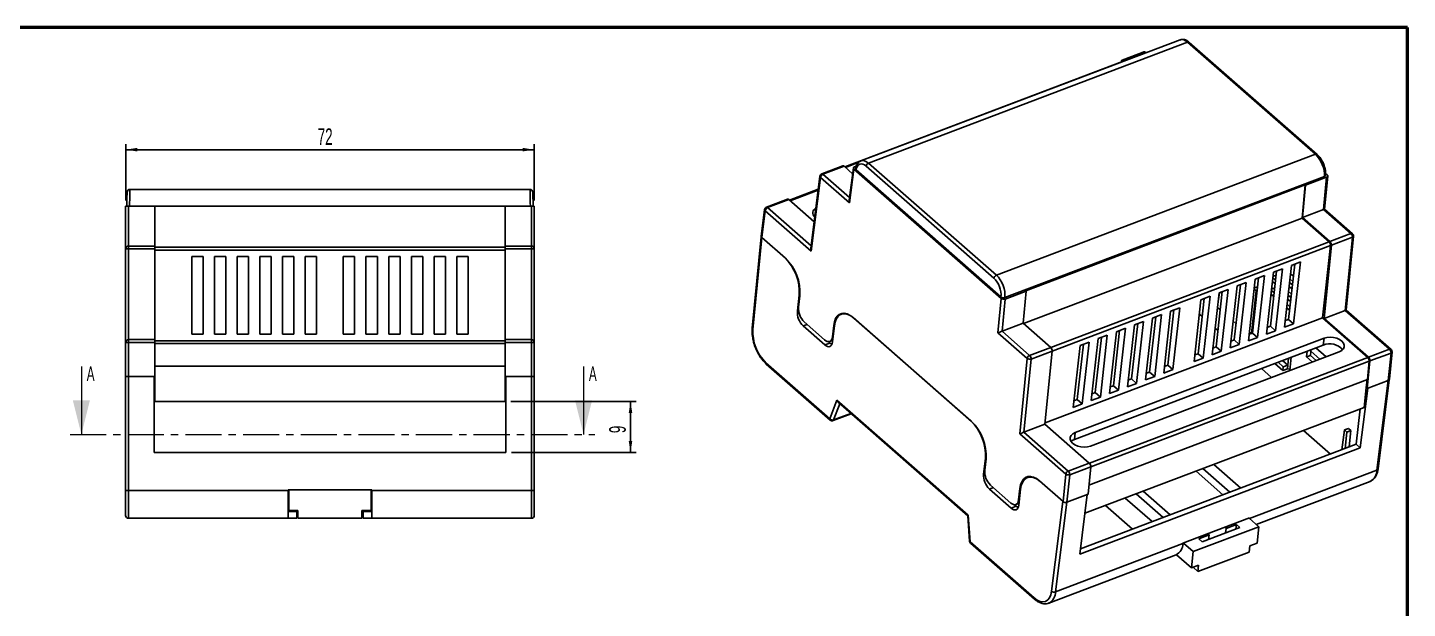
# Model space of a CAD drawing. Header units: millimetres. Extents: x 20 to 416, y 0 to 289.
# Drawn here: x 173.4 to 416.5, y 186.6 to 289 of the extents above; entities that cross this region are included whole.
import ezdxf

# ---------------------------------------------------------------- set-up
doc = ezdxf.new("R2010")
doc.units = ezdxf.units.MM
doc.linetypes.add('CENTER', pattern=[10.16, 6.35, -1.27, 1.27, -1.27])
doc.layers.add('5', color=5, linetype='Continuous')
doc.layers.add('RAHMEN_DICK', color=7, linetype='Continuous', lineweight=50)
doc.layers.add('SLD-0', color=7, linetype='Continuous', lineweight=50)
doc.styles.add('SLDTEXTSTYLE0', font='TXT', dxfattribs={"width": 0.605})
doc.dimstyles.new('SLDDIMSTYLE0', dxfattribs={"dimtxt": 2.825151, "dimasz": 2.054655, "dimexe": 0, "dimexo": 0.0625, "dimgap": 0.706288, "dimtad": 1, "dimrnd": 1e-09, "dimzin": 12, "dimdsep": 46, "dimtxsty": 'SLDTEXTSTYLE0', "dimsah": 1, "dimcen": 0.09, "dimadec": 0, "dimazin": 3, "dimtfac": 1, "dimtofl": 0, "dimtmove": 0, "dimatfit": 3, "dimfxl": 1, "dimfrac": 2, "dimtolj": 1, "dimtzin": 12, "dimarcsym": 0})

# ---------------------------------------------------------------- blocks, each defined once
blk = doc.blocks.new('_D_6')
at = {"layer": '5'}
for p, q in [((190.65, 258.52), (190.65, 268.47)), ((190.65, 267.47), (262.65, 267.47)), ((262.65, 258.52), (262.65, 268.47))]:
    blk.add_line(p, q, dxfattribs=at)
for points in [[(190.65, 267.47), (192.7, 267.16), (192.7, 267.79)], [(262.65, 267.47), (260.59, 267.79), (260.59, 267.16)]]:
    blk.add_solid(points, dxfattribs=at)
at = {"layer": '5', "insert": (224.49, 271.23), "char_height": 2.91, "attachment_point": 1, "style": 'SLDTEXTSTYLE0'}
blk.add_mtext('72', dxfattribs=at)
blk = doc.blocks.new('_D_7')
at = {"layer": '5'}
for p, q in [((258.5, 223.07), (280.61, 223.07)), ((279.61, 223.07), (279.61, 214.07)), ((258.65, 214.07), (280.61, 214.07))]:
    blk.add_line(p, q, dxfattribs=at)
for points in [[(279.61, 223.07), (279.29, 221.02), (279.92, 221.02)], [(279.61, 214.07), (279.92, 216.13), (279.29, 216.13)]]:
    blk.add_solid(points, dxfattribs=at)
at = {"layer": '5', "insert": (275.86, 217.49), "char_height": 2.91, "attachment_point": 1, "rotation": 90, "style": 'SLDTEXTSTYLE0'}
blk.add_mtext('9', dxfattribs=at)

msp = doc.modelspace()

# ---------------------------------------------------------------- linework, layer by layer
at = {"color": 7, "linetype": 'Continuous', "lineweight": 25}
for p, q in [((376.455, 286.838), (320.207, 265.512)), ((321.553, 265.102), (377.771, 286.417)), ((369.922, 284.679), (366.214, 283.273)), ((370.144, 284.61), (366.436, 283.204)), ((370.456, 284.564), (370.429, 284.587)), ((400.309, 266.652), (377.771, 286.417)), ((400.594, 266.629), (378.056, 286.395)), ((366.319, 283.006), (317.351, 264.44)), ((366.094, 283.074), (366.073, 282.913)), ((366.567, 283.089), (366.436, 283.204)), ((321.553, 265.102), (344.09, 245.337)), ((344.09, 245.337), (400.309, 266.652)), ((312.98, 262.805), (311.368, 250.065)), ((313.077, 262.591), (311.433, 249.596)), ((318.211, 258.089), (313.077, 262.591)), ((317.007, 264.616), (313.299, 263.21)), ((317.229, 264.547), (313.52, 263.141)), ((318.741, 263.22), (317.229, 264.547)), ((318.872, 264.241), (318.146, 258.557)), ((318.97, 264.031), (318.211, 258.089)), ((318.97, 264.031), (344.944, 241.251)), ((319.374, 264.559), (319.07, 264.444)), ((319.252, 264.11), (319.251, 264.103)), ((319.349, 263.895), (319.348, 263.889)), ((344.869, 241.508), (319.348, 263.889)), ((343.648, 244.798), (321.111, 264.563)), ((345.566, 241.399), (401.887, 262.753)), ((345.566, 241.397), (401.886, 262.751)), ((398.557, 261.203), (402.265, 262.609)), ((401.715, 256.921), (402.265, 262.609)), ((401.886, 262.751), (401.887, 262.753)), ((401.9, 256.986), (402.464, 262.818)), ((402.086, 262.964), (402.086, 262.972)), ((402.094, 263.26), (402.366, 263.022)), ((191.4, 260.474), (261.892, 260.474)), ((312.687, 260.494), (307.592, 258.562)), ((349.29, 242.599), (398.497, 261.256)), ((397.931, 255.407), (398.497, 261.256)), ((398.007, 255.515), (398.557, 261.203)), ((398.557, 261.203), (398.497, 261.256)), ((307.26, 258.728), (303.551, 257.322)), ((307.482, 258.659), (303.773, 257.253)), ((311.959, 254.732), (307.482, 258.659)), ((190.646, 257.524), (191.146, 257.524)), ((190.646, 249.972), (190.646, 257.524)), ((190.836, 257.524), (190.836, 257.531)), ((191.146, 257.524), (191.146, 250.472)), ((195.796, 257.524), (191.146, 257.524)), ((191.336, 257.527), (191.336, 257.524)), ((191.336, 257.527), (261.956, 257.527)), ((195.796, 250.472), (195.796, 257.524)), ((195.796, 257.524), (257.496, 257.524)), ((257.496, 257.524), (262.146, 257.524)), ((257.496, 250.472), (257.496, 257.524)), ((261.956, 257.524), (261.956, 257.527)), ((262.146, 250.472), (262.146, 257.524)), ((262.146, 257.524), (262.646, 257.524)), ((262.456, 257.531), (262.456, 257.524)), ((262.646, 257.524), (262.646, 249.972)), ((303.233, 256.917), (302.64, 252.182)), ((303.33, 256.703), (302.737, 251.973)), ((311.433, 249.596), (303.33, 256.703)), ((348.863, 236.803), (397.931, 255.407)), ((402.708, 251.217), (397.931, 255.407)), ((398.007, 255.515), (401.715, 256.921)), ((402.848, 251.269), (398.007, 255.515)), ((406.557, 252.675), (401.715, 256.921)), ((406.842, 252.653), (401.9, 256.987)), ((191.146, 249.981), (191.146, 250.472)), ((191.146, 250.472), (195.796, 250.472)), ((195.796, 250.472), (195.796, 249.981)), ((257.496, 250.472), (262.146, 250.472)), ((257.496, 249.981), (257.496, 250.472)), ((262.146, 250.472), (262.146, 249.981)), ((302.646, 252.107), (301.069, 235.982)), ((302.75, 251.962), (301.168, 235.782)), ((306.904, 248.319), (302.737, 251.973)), ((302.75, 251.962), (306.782, 248.426)), ((401.533, 237.812), (402.961, 250.561)), ((401.841, 237.716), (403.103, 250.616)), ((402.848, 251.269), (406.557, 252.675)), ((406.811, 252.022), (403.103, 250.616)), ((405.55, 239.122), (406.811, 252.022)), ((405.735, 239.187), (407.01, 252.228)), ((190.646, 233.472), (190.646, 249.972)), ((191.146, 249.981), (191.146, 233.972)), ((195.796, 249.981), (191.146, 249.981)), ((195.796, 250.272), (257.496, 250.272)), ((195.796, 233.972), (195.796, 249.981)), ((195.796, 249.775), (257.496, 249.775)), ((204.296, 248.622), (202.296, 248.622)), ((202.296, 248.622), (202.296, 234.922)), ((204.296, 234.922), (204.296, 248.622)), ((208.296, 248.622), (206.296, 248.622)), ((206.296, 248.622), (206.296, 234.922)), ((208.296, 234.922), (208.296, 248.622)), ((212.296, 248.622), (210.296, 248.622)), ((210.296, 248.622), (210.296, 234.922)), ((212.296, 234.922), (212.296, 248.622)), ((216.296, 248.622), (214.296, 248.622)), ((214.296, 248.622), (214.296, 234.922)), ((216.296, 234.922), (216.296, 248.622)), ((220.296, 248.622), (218.296, 248.622)), ((218.296, 248.622), (218.296, 234.922)), ((220.296, 234.922), (220.296, 248.622)), ((224.296, 248.622), (222.296, 248.622)), ((222.296, 248.622), (222.296, 234.922)), ((224.296, 234.922), (224.296, 248.622)), ((230.996, 248.622), (228.996, 248.622)), ((228.996, 248.622), (228.996, 234.922)), ((230.996, 234.922), (230.996, 248.622)), ((234.996, 248.622), (232.996, 248.622)), ((232.996, 248.622), (232.996, 234.922)), ((234.996, 234.922), (234.996, 248.622)), ((238.996, 248.622), (236.996, 248.622)), ((236.996, 248.622), (236.996, 234.922)), ((238.996, 234.922), (238.996, 248.622)), ((242.996, 248.622), (240.996, 248.622)), ((240.996, 248.622), (240.996, 234.922)), ((242.996, 234.922), (242.996, 248.622)), ((246.996, 248.622), (244.996, 248.622)), ((244.996, 248.622), (244.996, 234.922)), ((246.996, 234.922), (246.996, 248.622)), ((248.996, 248.622), (248.996, 234.922)), ((250.996, 248.622), (248.996, 248.622)), ((250.996, 234.922), (250.996, 248.622)), ((262.146, 249.981), (257.496, 249.981)), ((257.496, 233.972), (257.496, 249.981)), ((262.146, 233.972), (262.146, 249.981)), ((262.646, 249.972), (262.646, 233.472)), ((392.889, 245.863), (391.667, 234.948)), ((392.366, 236.338), (393.457, 246.078)), ((394.484, 246.467), (392.889, 245.863)), ((393.262, 235.552), (394.484, 246.467)), ((393.453, 246.05), (393.433, 246.069)), ((396.079, 247.072), (394.857, 236.157)), ((395.556, 237.547), (396.647, 247.287)), ((395.913, 245.595), (396.408, 245.161)), ((397.674, 247.677), (396.079, 247.072)), ((396.452, 236.762), (397.674, 247.677)), ((386.509, 243.444), (385.286, 232.529)), ((385.986, 233.919), (387.076, 243.659)), ((388.104, 244.048), (386.509, 243.444)), ((386.881, 233.133), (388.104, 244.048)), ((389.699, 244.653), (388.477, 233.738)), ((389.176, 235.128), (390.266, 244.868)), ((389.519, 243.045), (390.086, 243.26)), ((391.294, 245.258), (389.699, 244.653)), ((390.072, 234.343), (391.294, 245.258)), ((393.204, 243.82), (392.709, 244.254)), ((392.78, 244.891), (393.275, 244.457)), ((393.373, 245.331), (392.805, 245.116)), ((395.664, 243.364), (396.159, 242.93)), ((396.235, 243.611), (395.74, 244.045)), ((395.811, 244.683), (396.306, 244.248)), ((309.319, 241.826), (309.007, 239.038)), ((309.218, 239.727), (309.441, 241.719)), ((344.355, 235.16), (344.944, 241.251)), ((344.869, 241.508), (344.869, 241.513)), ((345.642, 241.14), (345.092, 235.452)), ((345.566, 241.399), (345.566, 241.397)), ((349.35, 242.546), (345.642, 241.14)), ((348.8, 236.858), (349.35, 242.546)), ((349.35, 242.546), (349.29, 242.599)), ((380.128, 241.024), (378.906, 230.11)), ((379.606, 231.5), (380.696, 241.24)), ((381.723, 241.629), (380.128, 241.024)), ((380.501, 230.714), (381.723, 241.629)), ((383.318, 242.234), (382.096, 231.319)), ((382.796, 232.709), (383.886, 242.449)), ((383.185, 241.041), (383.229, 241.058)), ((383.362, 242.251), (383.229, 241.058)), ((384.914, 242.839), (383.318, 242.234)), ((383.691, 231.924), (384.914, 242.839)), ((389.842, 242.568), (389.002, 235.062)), ((389.842, 242.568), (389.499, 242.869)), ((390.016, 242.634), (389.842, 242.568)), ((392.954, 241.589), (392.459, 242.023)), ((392.53, 242.66), (393.025, 242.226)), ((393.123, 243.1), (392.555, 242.885)), ((395.414, 241.133), (395.909, 240.699)), ((395.985, 241.38), (395.49, 241.814)), ((395.561, 242.452), (396.057, 242.018)), ((317.234, 238.632), (316.735, 238.443)), ((316.977, 238.535), (317.086, 238.635)), ((373.19, 238.394), (371.595, 237.789)), ((371.968, 227.479), (373.19, 238.394)), ((374.785, 238.999), (373.563, 228.084)), ((374.262, 229.474), (375.353, 239.214)), ((376.38, 239.603), (374.785, 238.999)), ((375.158, 228.688), (376.38, 239.603)), ((379.842, 238.467), (380.337, 238.033)), ((383.03, 239.657), (383.525, 239.223)), ((395.735, 239.149), (395.24, 239.584)), ((395.312, 240.221), (395.807, 239.787)), ((401.841, 237.716), (405.55, 239.122)), ((413.36, 232.272), (405.55, 239.122)), ((413.645, 232.25), (405.735, 239.187)), ((310.022, 236.398), (313.841, 233.049)), ((313.813, 233.947), (310.233, 237.087)), ((315.408, 236.486), (315.185, 234.494)), ((315.212, 233.595), (315.525, 236.384)), ((339.715, 219.543), (318.837, 237.853)), ((318.954, 237.751), (339.598, 219.645)), ((348.8, 236.858), (345.092, 235.452)), ((353.641, 232.613), (348.8, 236.858)), ((352.656, 219.28), (401.533, 237.812)), ((366.81, 235.975), (365.215, 235.37)), ((365.588, 225.06), (366.81, 235.975)), ((368.405, 236.58), (367.183, 225.665)), ((367.882, 227.055), (368.973, 236.795)), ((370, 237.184), (368.405, 236.58)), ((368.778, 226.269), (370, 237.184)), ((371.595, 237.789), (370.373, 226.874)), ((371.072, 228.264), (372.163, 238.004)), ((382.624, 236.027), (383.119, 235.593)), ((385.812, 237.218), (386.307, 236.784)), ((391.798, 236.123), (392.366, 236.338)), ((393.262, 235.552), (392.366, 236.338)), ((394.857, 236.157), (396.452, 236.762)), ((394.988, 237.332), (395.556, 237.547)), ((396.452, 236.762), (395.556, 237.547)), ((409.523, 230.805), (401.533, 237.812)), ((409.652, 230.866), (401.841, 237.716)), ((190.646, 227.472), (190.646, 233.472)), ((191.146, 233.48), (191.146, 233.972)), ((191.146, 233.972), (195.796, 233.972)), ((191.146, 233.48), (191.146, 227.472)), ((195.796, 233.48), (191.146, 233.48)), ((195.796, 233.972), (195.796, 233.48)), ((195.796, 233.773), (257.496, 233.773)), ((195.796, 227.472), (195.796, 233.48)), ((202.296, 234.922), (204.296, 234.922)), ((206.296, 234.922), (208.296, 234.922)), ((210.296, 234.922), (212.296, 234.922)), ((214.296, 234.922), (216.296, 234.922)), ((218.296, 234.922), (220.296, 234.922)), ((222.296, 234.922), (224.296, 234.922)), ((228.996, 234.922), (230.996, 234.922)), ((232.996, 234.922), (234.996, 234.922)), ((236.996, 234.922), (238.996, 234.922)), ((240.996, 234.922), (242.996, 234.922)), ((244.996, 234.922), (246.996, 234.922)), ((248.996, 234.922), (250.996, 234.922)), ((257.496, 233.972), (262.146, 233.972)), ((257.496, 233.48), (257.496, 233.972)), ((262.146, 233.48), (257.496, 233.48)), ((257.496, 227.472), (257.496, 233.48)), ((262.146, 233.972), (262.146, 233.48)), ((262.146, 227.472), (262.146, 233.48)), ((262.646, 233.472), (262.646, 227.472)), ((314.424, 233.639), (314.718, 233.381)), ((314.701, 233.671), (315.244, 233.877)), ((349.489, 230.657), (344.355, 235.16)), ((345.092, 235.452), (349.933, 231.207)), ((401.816, 234.208), (357.953, 217.577)), ((360.43, 233.556), (358.835, 232.951)), ((359.208, 222.641), (360.43, 233.556)), ((362.025, 234.161), (360.803, 223.246)), ((361.502, 224.636), (362.592, 234.376)), ((363.62, 234.765), (362.025, 234.161)), ((362.398, 223.85), (363.62, 234.765)), ((365.215, 235.37), (363.993, 224.455)), ((364.692, 225.845), (365.783, 235.585)), ((385.418, 233.704), (385.986, 233.919)), ((386.881, 233.133), (385.986, 233.919)), ((388.477, 233.738), (390.072, 234.343)), ((388.608, 234.913), (389.176, 235.128)), ((388.651, 235.3), (388.947, 235.042)), ((390.072, 234.343), (389.176, 235.128)), ((391.667, 234.948), (393.262, 235.552)), ((401.682, 233.012), (401.816, 234.208)), ((195.796, 233.284), (257.496, 233.284)), ((314.718, 233.381), (313.841, 233.049)), ((349.933, 231.207), (353.641, 232.613)), ((353.896, 231.96), (350.187, 230.553)), ((352.634, 219.059), (353.896, 231.96)), ((358.835, 232.951), (357.613, 222.036)), ((357.819, 216.381), (401.682, 233.012)), ((358.312, 223.426), (359.402, 233.166)), ((360.637, 215.222), (404.501, 231.853)), ((379.038, 231.285), (379.606, 231.5)), ((380.501, 230.714), (379.606, 231.5)), ((382.096, 231.319), (383.691, 231.924)), ((382.228, 232.494), (382.796, 232.709)), ((383.691, 231.924), (382.796, 232.709)), ((385.286, 232.529), (386.881, 233.133)), ((398.709, 230.932), (398.82, 231.927)), ((399.426, 231.204), (398.709, 230.932)), ((399.504, 231.897), (399.426, 231.204)), ((399.426, 231.204), (400.442, 230.314)), ((399.475, 231.923), (399.504, 232.186)), ((401.047, 230.544), (399.475, 231.923)), ((400.388, 232.521), (402.162, 230.966)), ((409.652, 230.866), (413.36, 232.272)), ((413.614, 231.618), (409.906, 230.212)), ((413.136, 226.782), (413.614, 231.618)), ((413.335, 226.99), (413.813, 231.824)), ((195.796, 229.272), (257.496, 229.272)), ((303.458, 229.905), (314.726, 220.023)), ((303.527, 229.68), (314.795, 219.799)), ((348.189, 217.361), (349.489, 230.657)), ((350.187, 230.553), (348.926, 217.653)), ((373.563, 228.084), (375.158, 228.688)), ((373.694, 229.259), (374.262, 229.474)), ((375.158, 228.688), (374.262, 229.474)), ((378.906, 230.11), (380.501, 230.714)), ((390.776, 228.877), (392.55, 227.322)), ((393.153, 229.778), (394.562, 228.542)), ((393.71, 229.989), (394.633, 229.179)), ((394.507, 230.292), (395.431, 229.482)), ((394.562, 228.542), (394.633, 229.179)), ((394.562, 228.542), (395.36, 228.844)), ((395.431, 229.482), (394.633, 229.179)), ((395.36, 228.844), (395.431, 229.482)), ((395.36, 228.844), (395.778, 228.778)), ((395.431, 229.482), (395.567, 230.693)), ((395.751, 228.535), (395.778, 228.778)), ((395.754, 228.537), (396.014, 230.863)), ((399.724, 230.042), (398.709, 230.932)), ((409.427, 225.376), (409.906, 230.212)), ((409.456, 226.925), (409.776, 230.155)), ((190.646, 207.393), (190.646, 227.472)), ((191.146, 227.472), (190.646, 227.472)), ((191.146, 227.472), (191.146, 207.385)), ((195.796, 227.472), (191.146, 227.472)), ((195.646, 214.072), (195.646, 227.472)), ((195.796, 223.073), (195.796, 227.472)), ((257.496, 227.472), (262.146, 227.472)), ((257.496, 223.073), (257.496, 227.472)), ((257.646, 227.472), (257.646, 214.072)), ((262.146, 207.385), (262.146, 227.472)), ((262.646, 227.472), (262.146, 227.472)), ((262.646, 227.472), (262.646, 207.393)), ((360.379, 208.317), (409.456, 226.925)), ((367.183, 225.665), (368.778, 226.269)), ((367.314, 226.84), (367.882, 227.055)), ((368.778, 226.269), (367.882, 227.055)), ((370.373, 226.874), (371.968, 227.479)), ((370.504, 228.049), (371.072, 228.264)), ((371.968, 227.479), (371.072, 228.264)), ((409.262, 225.52), (409.418, 226.911)), ((409.427, 225.376), (413.136, 226.782)), ((411.32, 211.178), (413.311, 226.917)), ((360.803, 223.246), (362.398, 223.85)), ((360.934, 224.421), (361.502, 224.636)), ((362.398, 223.85), (361.502, 224.636)), ((363.993, 224.455), (365.588, 225.06)), ((364.124, 225.63), (364.692, 225.845)), ((365.588, 225.06), (364.692, 225.845)), ((409.532, 225.415), (408.199, 214.879)), ((408.87, 222.016), (409.262, 225.52)), ((409.262, 225.52), (409.427, 225.376)), ((195.796, 223.073), (257.496, 223.073)), ((314.726, 220.023), (315.971, 223.306)), ((315.971, 223.306), (339.102, 203.019)), ((316.191, 222.949), (339.018, 202.929)), ((357.613, 222.036), (359.208, 222.641)), ((357.744, 223.211), (358.312, 223.426)), ((359.208, 222.641), (358.312, 223.426)), ((359.667, 203.361), (408.87, 222.016)), ((407.469, 215.519), (408.167, 221.749)), ((315.302, 219.707), (318.503, 220.921)), ((352.634, 219.059), (348.926, 217.653)), ((360.445, 212.209), (352.634, 219.059)), ((356.293, 210.254), (348.189, 217.361)), ((348.926, 217.653), (356.736, 210.803)), ((357.819, 216.381), (357.953, 217.577)), ((402.966, 213.812), (398.217, 217.977)), ((404.922, 214.553), (405.424, 218.061)), ((406.106, 218.32), (405.424, 218.061)), ((405.424, 218.061), (405.848, 217.689)), ((405.515, 214.778), (405.848, 217.689)), ((405.848, 217.689), (406.53, 217.948)), ((406.53, 217.948), (406.106, 218.32)), ((406.247, 215.055), (406.53, 217.948)), ((195.646, 214.072), (257.646, 214.072)), ((358.753, 196.131), (408.199, 214.879)), ((407.469, 215.519), (358.875, 197.094)), ((408.199, 214.879), (407.469, 215.519)), ((342.136, 213.045), (341.823, 210.257)), ((342.029, 210.952), (342.252, 212.943)), ((356.736, 210.803), (360.445, 212.209)), ((360.699, 211.556), (356.991, 210.15)), ((360.22, 206.719), (360.699, 211.556)), ((387.149, 207.814), (382.4, 211.979)), ((350.061, 209.855), (349.552, 209.662)), ((349.777, 209.748), (349.897, 209.859)), ((355.815, 205.423), (356.293, 210.254)), ((356.991, 210.15), (356.512, 205.313)), ((379.25, 210.785), (383.999, 206.62)), ((385.195, 207.074), (380.446, 211.239)), ((388.672, 202.461), (411.122, 210.973)), ((190.646, 202.972), (190.646, 207.393)), ((191.146, 207.385), (219.296, 207.385)), ((191.146, 207.385), (191.146, 202.472)), ((219.391, 207.472), (219.296, 207.472)), ((219.296, 207.472), (219.296, 207.385)), ((219.296, 202.487), (219.296, 207.385)), ((219.391, 207.472), (219.391, 203.872)), ((219.391, 207.472), (233.891, 207.472)), ((233.891, 207.472), (233.891, 203.872)), ((233.996, 207.472), (233.891, 207.472)), ((233.891, 207.118), (233.901, 207.118)), ((233.901, 207.118), (233.901, 207.472)), ((233.901, 206.136), (233.901, 207.118)), ((233.996, 207.385), (233.996, 207.472)), ((233.996, 207.385), (262.146, 207.385)), ((233.996, 207.385), (233.996, 202.487)), ((262.146, 202.472), (262.146, 207.385)), ((262.646, 207.393), (262.646, 202.972)), ((342.838, 207.617), (346.657, 204.268)), ((346.624, 205.172), (343.044, 208.312)), ((348.219, 207.71), (347.996, 205.719)), ((348.029, 204.815), (348.341, 207.603)), ((355.815, 205.423), (351.648, 209.078)), ((351.77, 208.97), (355.802, 205.434)), ((360.22, 206.719), (356.512, 205.313)), ((358.753, 196.131), (360.086, 206.668)), ((368.722, 206.794), (373.471, 202.629)), ((368.735, 206.798), (373.484, 202.633)), ((374.668, 203.082), (369.919, 207.247)), ((389.87, 201.381), (409.919, 208.983)), ((409.884, 208.97), (409.919, 208.983)), ((233.891, 206.136), (233.901, 206.136)), ((233.901, 203.672), (233.901, 206.136)), ((347.534, 204.601), (346.657, 204.268)), ((347.235, 204.863), (347.534, 204.601)), ((347.511, 204.895), (348.061, 205.104)), ((353.802, 189.621), (355.802, 205.434)), ((368.035, 200.567), (363.286, 204.732)), ((366.768, 206.053), (371.518, 201.888)), ((220.796, 202.472), (191.146, 202.472)), ((220.796, 203.672), (219.296, 203.672)), ((219.296, 202.487), (220.796, 202.487)), ((220.991, 203.872), (219.391, 203.872)), ((219.391, 203.672), (219.391, 203.872)), ((220.796, 203.672), (220.796, 202.487)), ((220.991, 203.521), (220.796, 203.521)), ((220.796, 202.472), (220.796, 202.487)), ((220.991, 202.472), (220.991, 203.872)), ((220.991, 202.472), (232.291, 202.472)), ((232.291, 203.872), (233.891, 203.872)), ((232.291, 202.472), (232.291, 203.872)), ((232.291, 202.472), (232.301, 202.472)), ((232.301, 203.521), (232.301, 202.472)), ((232.301, 203.521), (232.496, 203.521)), ((232.496, 203.672), (232.496, 202.487)), ((233.996, 203.672), (232.496, 203.672)), ((232.496, 202.487), (232.496, 202.472)), ((232.496, 202.487), (233.996, 202.487)), ((262.146, 202.472), (232.496, 202.472)), ((339.017, 202.933), (339.356, 198.448)), ((339.102, 203.019), (339.456, 198.335)), ((388.68, 202.529), (376.957, 198.084)), ((390.322, 200.984), (388.597, 202.498)), ((388.672, 202.461), (388.68, 202.529)), ((378.758, 196.6), (390.322, 200.984)), ((379.739, 198.846), (381.557, 199.535)), ((386.955, 200.832), (380.336, 198.322)), ((381.557, 199.535), (381.156, 199.677)), ((381.469, 198.752), (381.557, 199.535)), ((384.541, 200.666), (384.453, 199.883)), ((384.474, 200.934), (384.541, 200.666)), ((384.541, 200.666), (386.358, 201.355)), ((386.271, 200.573), (386.358, 201.355)), ((386.358, 201.355), (386.955, 200.832)), ((390.322, 200.984), (390.001, 198.116)), ((339.456, 198.335), (350.723, 188.453)), ((339.525, 198.11), (350.792, 188.228)), ((354.498, 189.504), (376.948, 198.016)), ((376.957, 198.084), (376.948, 198.016)), ((377.033, 198.113), (378.758, 196.6)), ((380.336, 198.322), (379.739, 198.846)), ((388.6, 196.517), (388.725, 197.633)), ((388.725, 197.633), (390.001, 198.116)), ((353.296, 187.514), (375.746, 196.026)), ((378.437, 193.732), (375.797, 196.047)), ((378.758, 196.6), (378.437, 193.732)), ((379.588, 193.1), (388.6, 196.517)), ((379.713, 194.216), (378.437, 193.732)), ((379.588, 193.1), (378.738, 193.846)), ((379.588, 193.1), (379.713, 194.216)), ((353.354, 187.538), (353.296, 187.514))]:
    msp.add_line(p, q, dxfattribs=at)
at = {"color": 8, "linetype": 'Continuous', "lineweight": 25}
for p, q in [((370.275, 284.495), (370.144, 284.61)), ((317.472, 264.333), (319.746, 265.195)), ((313.52, 263.141), (318.207, 259.031)), ((307.713, 258.456), (312.667, 260.334)), ((303.773, 257.253), (311.428, 250.539)), ((353.641, 232.613), (402.708, 251.217)), ((353.896, 231.958), (402.961, 250.561)), ((309.457, 241.878), (309.319, 241.826)), ((309.229, 239.122), (309.007, 239.038)), ((310.718, 236.662), (310.022, 236.398)), ((315.408, 236.486), (315.544, 236.538)), ((315.319, 234.545), (315.185, 234.494)), ((360.454, 212.201), (409.523, 230.805)), ((360.698, 211.548), (409.776, 230.155)), ((411.122, 210.973), (413.121, 226.776)), ((316.489, 222.687), (315.401, 219.819)), ((315.401, 219.819), (318.444, 220.972)), ((342.267, 213.095), (342.136, 213.045)), ((342.041, 210.339), (341.823, 210.257)), ((343.535, 207.881), (342.838, 207.617)), ((348.219, 207.71), (348.362, 207.765)), ((348.136, 205.772), (347.996, 205.719)), ((356.497, 205.307), (354.498, 189.504))]:
    msp.add_line(p, q, dxfattribs=at)
at = {"color": 7, "linetype": 'Continuous', "lineweight": 18}
for p, q in [((182.847, 229.251), (182.847, 217.251)), ((271.33, 229.251), (271.33, 217.251))]:
    msp.add_line(p, q, dxfattribs=at)
at = {"color": 7, "linetype": 'CENTER', "lineweight": 18}
msp.add_line((180.847, 217.251), (273.33, 217.251), dxfattribs=at)
at = {"color": 7, "linetype": 'Continuous', "lineweight": 25, "flags": 128}
for points in [[(366.436, 283.204), (366.377, 283.247), (366.32, 283.273), (366.264, 283.282), (366.214, 283.273), (366.17, 283.246), (366.135, 283.203), (366.109, 283.145), (366.094, 283.074)], [(366.372, 283.015), (366.368, 283.015), (366.319, 283.006)], [(191.4, 260.474), (191.399, 260.418), (191.395, 260.251), (191.39, 259.98), (191.382, 259.614), (191.372, 259.168), (191.361, 258.659), (191.349, 258.104), (191.336, 257.527)], [(261.956, 257.527), (261.943, 258.104), (261.931, 258.659), (261.92, 259.168), (261.91, 259.614), (261.903, 259.98), (261.897, 260.251), (261.893, 260.418), (261.892, 260.474)], [(190.836, 257.531), (190.849, 258.013), (190.861, 258.474), (190.872, 258.899), (190.882, 259.271), (190.89, 259.575), (190.896, 259.801), (190.899, 259.94), (190.901, 259.987)], [(262.392, 259.987), (262.393, 259.94), (262.396, 259.801), (262.402, 259.575), (262.41, 259.271), (262.42, 258.899), (262.431, 258.474), (262.443, 258.013), (262.456, 257.531)], [(311.873, 255.803), (312.044, 255.943), (312.118, 255.991)], [(318.837, 237.853), (318.313, 238.247), (317.79, 238.508), (317.286, 238.628), (316.815, 238.603), (316.393, 238.435), (316.031, 238.127), (315.74, 237.691), (315.531, 237.138), (315.408, 236.486)], [(315.525, 236.384), (315.647, 237.036), (315.857, 237.589), (316.147, 238.025), (316.509, 238.332), (316.932, 238.501), (317.402, 238.526), (317.907, 238.406), (318.429, 238.145), (318.954, 237.751)], [(315.185, 234.494), (315.127, 234.204), (315.026, 233.964), (314.885, 233.785), (314.709, 233.674), (314.506, 233.635), (314.284, 233.668), (314.05, 233.774), (313.813, 233.947)], [(313.841, 233.049), (314.077, 232.875), (314.311, 232.769), (314.534, 232.736), (314.737, 232.775), (314.912, 232.887), (315.053, 233.065), (315.155, 233.305), (315.212, 233.595)], [(404.501, 231.853), (404.92, 232.069), (405.218, 232.351), (405.377, 232.679), (405.384, 233.031), (405.239, 233.383), (404.953, 233.711), (404.544, 233.992), (404.041, 234.208), (403.478, 234.344), (402.893, 234.39), (402.326, 234.344), (401.816, 234.208)], [(314.718, 233.381), (314.954, 233.208), (315.091, 233.138)], [(357.953, 217.577), (357.534, 217.361), (357.235, 217.079), (357.077, 216.751), (357.07, 216.399), (357.214, 216.047), (357.501, 215.719), (357.909, 215.438), (358.412, 215.222), (358.975, 215.086), (359.56, 215.04), (360.127, 215.086), (360.637, 215.222)], [(357.228, 216.026), (357.4, 216.165), (357.819, 216.381)], [(351.648, 209.078), (351.123, 209.471), (350.601, 209.732), (350.097, 209.852), (349.626, 209.827), (349.203, 209.659), (348.841, 209.352), (348.551, 208.915), (348.341, 208.362), (348.219, 207.71)], [(348.341, 207.603), (348.464, 208.255), (348.673, 208.808), (348.964, 209.245), (349.326, 209.552), (349.748, 209.72), (350.219, 209.745), (350.723, 209.625), (351.245, 209.364), (351.77, 208.97)], [(347.996, 205.719), (347.938, 205.428), (347.837, 205.189), (347.695, 205.01), (347.52, 204.899), (347.317, 204.859), (347.094, 204.893), (346.86, 204.998), (346.624, 205.172)], [(346.657, 204.268), (346.893, 204.094), (347.127, 203.989), (347.35, 203.955), (347.553, 203.995), (347.728, 204.106), (347.87, 204.285), (347.971, 204.524), (348.029, 204.815)], [(347.534, 204.601), (347.77, 204.427), (347.907, 204.357)], [(350.723, 188.453), (351.248, 188.066), (351.769, 187.828), (352.266, 187.749), (352.72, 187.831), (353.114, 188.07), (353.433, 188.459), (353.665, 188.983), (353.802, 189.621)]]:
    msp.add_lwpolyline(points, dxfattribs=at)
at = {"color": 7, "linetype": 'Continuous', "lineweight": 25}
for centre, radius, start, end in [((370.1, 284.211), 0.5, 48.7486, 110.76407), ((321.833, 264.422), 0.735, 112.34482, 168.94817), ((313.476, 262.743), 0.5, 110.76407, 172.79087), ((313.797, 262.464), 0.731, 112.24448, 169.96356), ((317.06, 264.395), 0.228, 41.96999, 103.39791), ((191.4, 259.974), 0.5, 90, 178.5), ((261.892, 259.974), 0.5, 1.5, 90), ((307.313, 258.507), 0.227, 41.96302, 103.40515), ((191.024, 250.365), 7.168, 87.50188, 91.49803), ((262.268, 250.365), 7.168, 88.50197, 92.49812), ((303.729, 256.854), 0.5, 110.76407, 172.86051), ((304.05, 256.576), 0.731, 112.24435, 169.96362), ((312.718, 256.316), 0.99, 116.8626, 228.71923), ((191.146, 249.972), 0.5, 90, 180), ((262.146, 249.972), 0.5, 0, 90), ((402.128, 250.617), 0.835, 356.12558, 45.93164), ((402.262, 250.665), 0.842, 356.69174, 45.8876), ((405.971, 252.071), 0.842, 356.69174, 45.8876), ((406.512, 252.277), 0.5, 354.41562, 48.7486), ((191.021, 242.814), 7.168, 89.00075, 92.99902), ((262.271, 242.814), 7.168, 87.00098, 90.99925), ((300.983, 242.409), 8.357, 356.00004, 46.05729), ((301.109, 242.303), 8.353, 355.98968, 46.06765), ((344.37, 244.657), 0.735, 112.34482, 168.94817), ((345.328, 242.131), 0.77, 233.41876, 288.00002), ((312.358, 238.811), 3.358, 176.12546, 225.93191), ((312.569, 239.5), 3.358, 176.12547, 225.93188), ((191.146, 233.472), 0.5, 90, 180), ((191.021, 225.654), 7.827, 89.0851, 92.74648), ((262.146, 233.472), 0.5, 0, 90), ((262.271, 225.654), 7.827, 87.25352, 90.9149), ((308.732, 235.345), 7.577, 176.6917, 225.88774), ((350.21, 230.529), 0.731, 112.24448, 169.96356), ((349.347, 230.602), 0.842, 356.69174, 45.8876), ((353.055, 232.008), 0.842, 356.69174, 45.8876), ((402.816, 230.19), 3.041, 41.58461, 111.89837), ((412.774, 231.668), 0.842, 356.64424, 45.89138), ((413.315, 231.874), 0.5, 354.34857, 48.7486), ((349.936, 231.263), 0.752, 233.60687, 289.52628), ((408.941, 230.204), 0.837, 356.64401, 45.89148), ((409.066, 230.262), 0.842, 356.64424, 45.89138), ((315.213, 220.414), 0.625, 218.74611, 287.5375), ((315.124, 220.174), 0.5, 228.7486, 290.76407), ((333.799, 213.628), 8.357, 356.00006, 46.05728), ((333.919, 213.528), 8.353, 355.98967, 46.06767), ((359.859, 211.605), 0.842, 356.64424, 45.89138), ((345.174, 210.03), 3.358, 176.12547, 225.93188), ((345.38, 210.725), 3.358, 176.12547, 225.93188), ((357.013, 210.126), 0.731, 112.24435, 169.96362), ((356.74, 210.858), 0.751, 233.52048, 289.51609), ((356.15, 210.199), 0.842, 356.64424, 45.89138), ((191.021, 214.554), 7.17, 267.00169, 270.99853), ((262.271, 214.554), 7.17, 269.00147, 272.99831), ((191.146, 202.972), 0.5, 180, 270), ((262.146, 202.972), 0.5, 270, 0), ((339.854, 198.486), 0.5, 184.31517, 228.7486), ((374.705, 198.013), 2.243, 297.64505, 0.06213), ((354.256, 190.194), 0.732, 231.57813, 289.28556)]:
    msp.add_arc(centre, radius, start, end, dxfattribs=at)
at = {"color": 8, "linetype": 'Continuous', "lineweight": 25}
for centre, radius, start, end in [((369.975, 284.458), 0.228, 41.96999, 103.39791), ((370.269, 284.371), 0.269, 53.39707, 117.60038), ((377.895, 286.17), 0.277, 54.4041, 116.5939), ((400.433, 266.404), 0.277, 54.43851, 116.59225), ((313.229, 262.789), 0.25, 176.36599, 232.54235), ((313.351, 262.989), 0.228, 41.96999, 103.39791), ((319.498, 264.091), 0.246, 175.48513, 232.89118), ((401.81, 263.023), 0.281, 285.7939, 349.33568), ((303.481, 256.901), 0.249, 176.43977, 232.624), ((303.604, 257.101), 0.227, 41.96302, 103.40515), ((406.681, 252.429), 0.276, 54.31144, 116.68601), ((406.744, 252.286), 0.272, 284.27468, 347.82939), ((301.305, 235.974), 0.236, 178.10773, 234.53867), ((413.484, 232.025), 0.276, 54.31121, 116.68632), ((413.547, 231.882), 0.272, 284.30046, 347.80652), ((303.703, 229.857), 0.25, 168.99854, 225.17479), ((314.971, 219.976), 0.25, 168.99854, 225.17479), ((315.232, 219.869), 0.176, 293.2058, 343.48019), ((408.85, 210.988), 2.272, 298.08545, 359.62173), ((411.051, 211.239), 0.276, 284.83747, 347.22212), ((339.499, 198.474), 0.146, 190.12085, 252.50898), ((339.701, 198.287), 0.25, 168.99854, 225.17479), ((350.968, 188.405), 0.25, 168.99597, 225.2177), ((352.267, 189.486), 2.231, 299.13664, 0.45801)]:
    msp.add_arc(centre, radius, start, end, dxfattribs=at)
for centre, major_axis, ratio, start_param, end_param in [((377.556, 284.047), (-1.114, 2.786), 0.5088796, 5.4975154, 6.2740676), ((321.233, 262.692), (-1.011, 2.825), 0.5349561, 5.5165835, 6.2787155)]:
    msp.add_ellipse(centre, major_axis=major_axis, ratio=ratio, start_param=start_param, end_param=end_param, dxfattribs=at)
at = {"color": 7, "linetype": 'Continuous', "lineweight": 25}
for centre, major_axis, ratio, start_param, end_param in [((320.836, 262.552), (-0.834, 2.357), 0.5375051, 5.518677, 7.07202), ((400.093, 264.281), (-1.114, 2.786), 0.5088796, 3.9441723, 5.4975154), ((319.368, 264.183), (0.497, -0.056), 0.5977618, 2.2801238, 3.8509201), ((319.747, 264.041), (0.497, -0.056), 0.5974586, 3.1183154, 3.8503817), ((401.588, 263.013), (0.497, -0.056), 0.5974586, 5.4216349, 6.3064626), ((401.967, 262.871), (0.497, -0.056), 0.5977618, 5.4217164, 6.9925127), ((318.61, 258.24), (-0.248, 0.655), 0.6087498, 0.8526163, 1.5710786), ((401.378, 256.78), (0.522, 0.207), 0.0172736, 0.0088526, 0.8617512), ((303.136, 252.124), (0.497, -0.056), 0.5977574, 3.13383, 3.8508688), ((303.149, 252.113), (0.497, -0.056), 0.5977596, 3.1500684, 3.8508944), ((311.832, 249.748), (-0.249, 0.655), 0.6083443, 0.8529587, 1.5707362), ((343.373, 242.786), (-0.834, 2.357), 0.5375051, 3.965334, 5.518677), ((343.771, 242.927), (-1.011, 2.825), 0.5349561, 3.9632405, 5.5165835), ((345.267, 241.659), (0.497, -0.056), 0.5979984, 3.8506916, 5.4210311), ((345.343, 241.402), (0.497, -0.056), 0.5977618, 3.8509201, 5.4217164), ((405.212, 238.981), (0.523, 0.207), 0.0166334, 6.2746494, 7.1446198), ((344.754, 235.311), (0.522, 0.207), 0.0172736, 0.8617512, 2.4325475), ((412.837, 227.043), (0.497, -0.056), 0.5977574, 5.4216651, 6.2909479), ((316.37, 223.457), (-0.152, 0.609), 0.6765996, 1.6510633, 2.3689611), ((348.588, 217.512), (0.523, 0.207), 0.0166334, 0.8614345, 2.4322308), ((356.214, 205.574), (0.497, -0.056), 0.5977574, 3.8508688, 5.4216651), ((339.501, 203.17), (0.483, 0.241), 0.1287139, 2.4762175, 3.08907)]:
    msp.add_ellipse(centre, major_axis=major_axis, ratio=ratio, start_param=start_param, end_param=end_param, dxfattribs=at)
for points, knots in [([(378.056, 286.395), (377.984, 286.455), (377.771, 286.63), (377.419, 286.823), (377.009, 286.922), (376.671, 286.921), (376.493, 286.839), (376.429, 286.809)], [0, 0, 0, 0, 0.1442324, 0.4222062, 0.6558577, 0.8752011, 1, 1, 1, 1]), ([(320.243, 265.508), (320.161, 265.48), (319.953, 265.41), (319.685, 265.165), (319.451, 264.817), (319.315, 264.454), (319.269, 264.202), (319.252, 264.11)], [0, 0, 0, 0, 0.1505719, 0.3798412, 0.6123104, 0.8594083, 1, 1, 1, 1]), ([(402.086, 262.972), (402.091, 263.068), (402.103, 263.345), (402.055, 263.835), (401.92, 264.433), (401.71, 265.023), (401.436, 265.583), (401.106, 266.089), (400.815, 266.427), (400.638, 266.589), (400.594, 266.629)], [0, 0, 0, 0, 0.0780436, 0.2247505, 0.3701114, 0.5145579, 0.6589142, 0.8039303, 0.9505519, 1, 1, 1, 1]), ([(301.069, 235.982), (301.06, 235.861), (301.033, 235.51), (301.055, 234.892), (301.158, 234.129), (301.342, 233.355), (301.598, 232.589), (301.92, 231.85), (302.301, 231.155), (302.732, 230.524), (303.147, 230.032), (303.42, 229.779), (303.527, 229.68)], [0, 0, 0, 0, 0.0579796, 0.1676113, 0.2767691, 0.3854996, 0.493983, 0.6024291, 0.7110166, 0.8199449, 0.9294623, 1, 1, 1, 1]), ([(409.87, 208.979), (409.982, 209.02), (410.242, 209.115), (410.585, 209.404), (410.894, 209.802), (411.129, 210.3), (411.261, 210.773), (411.307, 211.083), (411.32, 211.178)], [0, 0, 0, 0, 0.1394073, 0.3243812, 0.5116116, 0.7064423, 0.9091975, 1, 1, 1, 1]), ([(350.792, 188.228), (350.882, 188.153), (351.144, 187.933), (351.595, 187.655), (352.122, 187.451), (352.639, 187.383), (353.058, 187.415), (353.286, 187.523), (353.363, 187.559)], [0, 0, 0, 0, 0.1090962, 0.317381, 0.5259804, 0.7079717, 0.9026271, 1, 1, 1, 1])]:
    msp.add_open_spline(points, degree=3, knots=knots, dxfattribs=at)
at = {"color": 7, "linetype": 'Continuous', "lineweight": 18}
for points in [[(182.847, 217.251), (184.347, 223.251), (181.347, 223.251)], [(271.33, 217.251), (272.83, 223.251), (269.83, 223.251)]]:
    msp.add_solid(points, dxfattribs=at)
at = {"layer": 'RAHMEN_DICK'}
msp.add_line((416.5, 5), (416.5, 289), dxfattribs=at)
at = {"layer": 'SLD-0'}
msp.add_line((416.5, 289), (20, 289), dxfattribs=at)

# ---------------------------------------------------------------- texts
at = {"color": 7, "linetype": 'Continuous', "char_height": 2.568, "attachment_point": 1, "style": 'SLDTEXTSTYLE0'}
for insert in [(183.787, 229.251), (272.27, 229.251)]:
    msp.add_mtext('A', dxfattribs=dict(at, insert=insert))

# ---------------------------------------------------------------- dimensions: what is measured, and where the dimension line sits
at = {"layer": '5'}
dim = msp.add_linear_dim(base=(262.646, 267.474), p1=(190.646, 257.524), p2=(262.646, 257.524), dimstyle='SLDDIMSTYLE0', dxfattribs=at)
dim.commit()
dim.dimension.update_dxf_attribs({"geometry": '_D_6', "text_midpoint": (226.646, 267.474), "dimtype": 160})
dim = msp.add_linear_dim(base=(279.607, 214.072), p1=(257.496, 223.073), p2=(257.646, 214.072), angle=90, dimstyle='SLDDIMSTYLE0', dxfattribs=at)
dim.commit()
dim.dimension.update_dxf_attribs({"geometry": '_D_7', "text_midpoint": (279.607, 218.573), "dimtype": 160})

doc.saveas('drawing.dxf')
